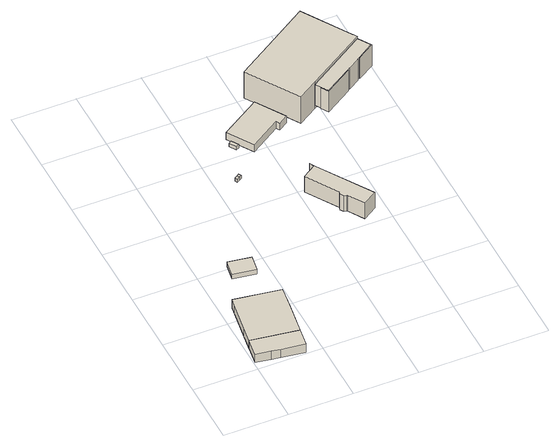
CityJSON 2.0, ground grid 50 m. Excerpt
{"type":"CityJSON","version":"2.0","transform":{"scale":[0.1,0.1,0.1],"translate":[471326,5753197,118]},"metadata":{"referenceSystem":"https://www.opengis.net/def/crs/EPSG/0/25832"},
"CityObjects":{
"building1":{"type":"Building","attributes":{"Gemeindeschluessel":"05711000","BezugspunktDach":"2000","function":"31001_2010","measuredHeight":7.97},"address":[{"country":"Germany","locality":"Bielefeld","thoroughfareNumber":"151","thoroughfareName":"Gildemeisterstraße"}],"geometry":[{"type":"Solid","lod":"1","boundaries":[[[[0,1,2,3,4,5]],[[6,7,8,9,10,11]],[[6,11,5,4]],[[7,6,4,3]],[[8,7,3,2]],[[9,8,2,1]],[[10,9,1,0]],[[11,10,0,5]]]]}]},
"building2":{"type":"Building","attributes":{"Gemeindeschluessel":"05711000","BezugspunktDach":"2000","function":"31001_2010","measuredHeight":8.26},"address":[{"country":"Germany","locality":"Bielefeld","thoroughfareNumber":"151","thoroughfareName":"Gildemeisterstraße"}],"geometry":[{"type":"Solid","lod":"1","boundaries":[[[[12,13,14,15,16,0,5,17]],[[18,19,20,21,22,23,24,25]],[[18,25,17,5]],[[19,18,5,0]],[[20,19,0,16]],[[21,20,16,15]],[[22,21,15,14]],[[23,22,14,13]],[[24,23,13,12]],[[25,24,12,17]]]]}]},
"building3":{"type":"Building","attributes":{"Gemeindeschluessel":"05711000","BezugspunktDach":"2000","function":"31001_2500","measuredHeight":4.41},"address":[{"country":"Germany","locality":"Bielefeld","thoroughfareNumber":"152","thoroughfareName":"Gildemeisterstraße"}],"geometry":[{"type":"Solid","lod":"1","boundaries":[[[[26,27,28,29]],[[30,31,32,33]],[[30,33,29,28]],[[31,30,28,27]],[[32,31,27,26]],[[33,32,26,29]]]]}]},
"building4":{"type":"Building","attributes":{"Gemeindeschluessel":"05711000","BezugspunktDach":"2000","function":"51009_1610","measuredHeight":3.02},"address":[{"country":"Germany"}],"geometry":[{"type":"Solid","lod":"1","boundaries":[[[[34,35,36,37]],[[38,39,40,41]],[[38,41,37,36]],[[39,38,36,35]],[[40,39,35,34]],[[41,40,34,37]]]]}]},
"building5":{"type":"Building","attributes":{"Gemeindeschluessel":"05711000","BezugspunktDach":"2000","function":"31001_2100","measuredHeight":2.93},"address":[{"country":"Germany","locality":"Bielefeld","thoroughfareNumber":"150","thoroughfareName":"Gildemeisterstraße"}],"geometry":[{"type":"Solid","lod":"1","boundaries":[[[[42,43,44,45]],[[46,47,48,49]],[[46,49,45,44]],[[47,46,44,43]],[[48,47,43,42]],[[49,48,42,45]]]]}]},
"building6":{"type":"Building","attributes":{"Gemeindeschluessel":"05711000","BezugspunktDach":"2000","function":"31001_2100","measuredHeight":3.35},"address":[{"country":"Germany","locality":"Bielefeld","thoroughfareNumber":"150","thoroughfareName":"Gildemeisterstraße"}],"geometry":[{"type":"Solid","lod":"1","boundaries":[[[[50,51,52,53]],[[54,55,56,57]],[[54,57,53,52]],[[55,54,52,51]],[[56,55,51,50]],[[57,56,50,53]]]]}]},
"building7":{"type":"Building","attributes":{"Gemeindeschluessel":"05711000","BezugspunktDach":"2000","function":"31001_2100","measuredHeight":14.92},"address":[{"country":"Germany","locality":"Bielefeld","thoroughfareNumber":"150","thoroughfareName":"Gildemeisterstraße"}],"geometry":[{"type":"Solid","lod":"1","boundaries":[[[[58,59,60,61,62,63,64,65,66,67,68,69,70,71]],[[72,73,74,75,76,77,78,79,80,81,82,83,84,85]],[[72,85,71,70]],[[73,72,70,69]],[[74,73,69,68]],[[75,74,68,67]],[[76,75,67,66]],[[77,76,66,65]],[[78,77,65,64]],[[79,78,64,63]],[[80,79,63,62]],[[81,80,62,61]],[[82,81,61,60]],[[83,82,60,59]],[[84,83,59,58]],[[85,84,58,71]]]]}]},
"building8":{"type":"Building","attributes":{"Gemeindeschluessel":"05711000","BezugspunktDach":"2000","function":"31001_2100","measuredHeight":6.6},"address":[{"country":"Germany","locality":"Bielefeld","thoroughfareNumber":"150","thoroughfareName":"Gildemeisterstraße"}],"geometry":[{"type":"Solid","lod":"1","boundaries":[[[[86,87,88,89,90,91]],[[92,93,94,95,96,97]],[[92,97,91,90]],[[93,92,90,89]],[[94,93,89,88]],[[95,94,88,87]],[[96,95,87,86]],[[97,96,86,91]]]]}]},
"building9":{"type":"Building","attributes":{"Gemeindeschluessel":"05711000","function":"31001_2100"},"address":[{"country":"Germany","locality":"Bielefeld","thoroughfareNumber":"150","thoroughfareName":"Gildemeisterstraße"}],"children":["building9-1","building9-2","building9-3","building9-4","building9-5"]},
"building9-1":{"type":"BuildingPart","attributes":{"BezugspunktDach":"2000","measuredHeight":19.98},"parents":["building9"],"geometry":[{"type":"Solid","lod":"1","boundaries":[[[[98,99,100,101,102,103,104,105,106,107,108]],[[109,110,111,112,113,114,115,116,117,118,119]],[[109,119,108,107]],[[110,109,107,106]],[[111,110,106,105]],[[112,111,105,104]],[[113,112,104,103]],[[114,113,103,102]],[[115,114,102,101]],[[116,115,101,100]],[[117,116,100,99]],[[118,117,99,98]],[[119,118,98,108]]]]}]},
"building9-2":{"type":"BuildingPart","attributes":{"BezugspunktDach":"2000","measuredHeight":25.44},"address":[{"country":"Germany","locality":"Bielefeld","thoroughfareNumber":"150","thoroughfareName":"Gildemeisterstraße"}],"parents":["building9"],"geometry":[{"type":"Solid","lod":"1","boundaries":[[[[120,121,122,123,124,125,126,127,128]],[[129,130,131,132,133,134,135,136,137]],[[129,137,128,127]],[[130,129,127,126]],[[131,130,126,125]],[[132,131,125,124]],[[133,132,124,123]],[[134,133,123,122]],[[135,134,122,121]],[[136,135,121,120]],[[137,136,120,128]]]]}]},
"building9-3":{"type":"BuildingPart","attributes":{"BezugspunktDach":"2000","measuredHeight":19.94},"address":[{"country":"Germany","locality":"Bielefeld","thoroughfareNumber":"150","thoroughfareName":"Gildemeisterstraße"}],"parents":["building9"],"geometry":[{"type":"Solid","lod":"1","boundaries":[[[[105,104,103,138,139,140]],[[141,142,143,144,145,146]],[[141,146,140,139]],[[142,141,139,138]],[[143,142,138,103]],[[144,143,103,104]],[[145,144,104,105]],[[146,145,105,140]]]]}]},
"building9-4":{"type":"BuildingPart","attributes":{"BezugspunktDach":"2000","measuredHeight":19.95},"address":[{"country":"Germany","locality":"Bielefeld","thoroughfareNumber":"150","thoroughfareName":"Gildemeisterstraße"}],"parents":["building9"],"geometry":[{"type":"Solid","lod":"1","boundaries":[[[[100,99,147,148]],[[149,150,151,152]],[[149,152,148,147]],[[150,149,147,99]],[[151,150,99,100]],[[152,151,100,148]]]]}]},
"building9-5":{"type":"BuildingPart","attributes":{"BezugspunktDach":"2000","measuredHeight":9.81},"address":[{"country":"Germany","locality":"Bielefeld","thoroughfareNumber":"150","thoroughfareName":"Gildemeisterstraße"}],"parents":["building9"],"geometry":[{"type":"Solid","lod":"1","boundaries":[[[[153,154,155,156]],[[157,158,159,160]],[[157,160,156,155]],[[158,157,155,154]],[[159,158,154,153]],[[160,159,153,156]]]]}]}
},
"vertices":[
[27,209,88],[5,63,88],[124,45,88],[190,35,88],[371,7,88],[393,154,88],[371,7,9],[190,35,9],[124,45,9],[5,63,9],[27,209,9],[393,154,9],
[429,393,88],[456,577,88],[92,632,88],[83,569,88],[46,334,88],[420,332,88],[393,154,6],[27,209,6],[46,334,6],[83,569,6],[92,632,6],[456,577,6],[429,393,6],[420,332,6],
[232,1015,62],[212,887,62],[389,858,62],[410,986,62],[389,858,18],[212,887,18],[232,1015,18],[410,986,18],
[663,1777,56],[640,1764,56],[652,1744,56],[674,1758,56],[652,1744,25],[640,1764,25],[663,1777,25],[674,1758,25],
[682,1789,55],[663,1777,55],[674,1758,55],[694,1769,55],[674,1758,26],[663,1777,26],[682,1789,26],[694,1769,26],
[770,2104,64],[748,2090,64],[782,2037,64],[804,2051,64],[782,2037,31],[748,2090,31],[770,2104,31],[804,2051,31],
[1130,1586,152],[1129,1585,152],[1150,1552,152],[1044,1484,152],[1201,1238,152],[1199,1237,152],[1194,1216,152],[1212,1188,152],[1233,1183,152],[1235,1184,152],[1314,1060,152],[1421,1128,152],[1416,1136,152],[1157,1543,152],[1416,1136,2],[1421,1128,2],[1314,1060,2],[1235,1184,2],[1233,1183,2],[1212,1188,2],[1194,1216,2],[1199,1237,2],[1201,1238,2],[1044,1484,2],[1150,1552,2],[1129,1585,2],[1130,1586,2],[1157,1543,2],
[1068,2360,99],[759,2164,99],[886,1965,99],[1122,2116,99],[1139,2090,99],[1210,2136,99],[1139,2090,33],[1122,2116,33],[886,1965,33],[759,2164,33],[1068,2360,33],[1210,2136,33],
[1840,2318,234],[1860,2331,234],[1988,2412,234],[1927,2507,234],[1466,2213,234],[1493,2170,234],[1526,2118,234],[1734,2251,234],[1753,2263,234],[1755,2260,234],[1842,2315,234],[1755,2260,34],[1753,2263,34],[1734,2251,34],[1526,2118,34],[1493,2170,34],[1466,2213,34],[1927,2507,34],[1988,2412,34],[1860,2331,34],[1840,2318,34],[1842,2315,34],
[1376,2717,257],[1060,2516,257],[1314,2118,257],[1466,2213,257],[1927,2507,257],[1916,2524,257],[1907,2539,257],[1905,2537,257],[1671,2905,257],[1905,2537,3],[1907,2539,3],[1916,2524,3],[1927,2507,3],[1466,2213,3],[1314,2118,3],[1060,2516,3],[1376,2717,3],[1671,2905,3],
[1487,2166,234],[1524,2108,234],[1738,2244,234],[1524,2108,35],[1487,2166,35],[1493,2170,35],[1526,2118,35],[1734,2251,35],[1738,2244,35],
[1864,2325,234],[1992,2406,234],[1864,2325,35],[1860,2331,35],[1988,2412,35],[1992,2406,35],
[1641,2951,102],[1346,2764,102],[1376,2717,102],[1671,2905,102],[1376,2717,4],[1346,2764,4],[1641,2951,4],[1671,2905,4]
]}
